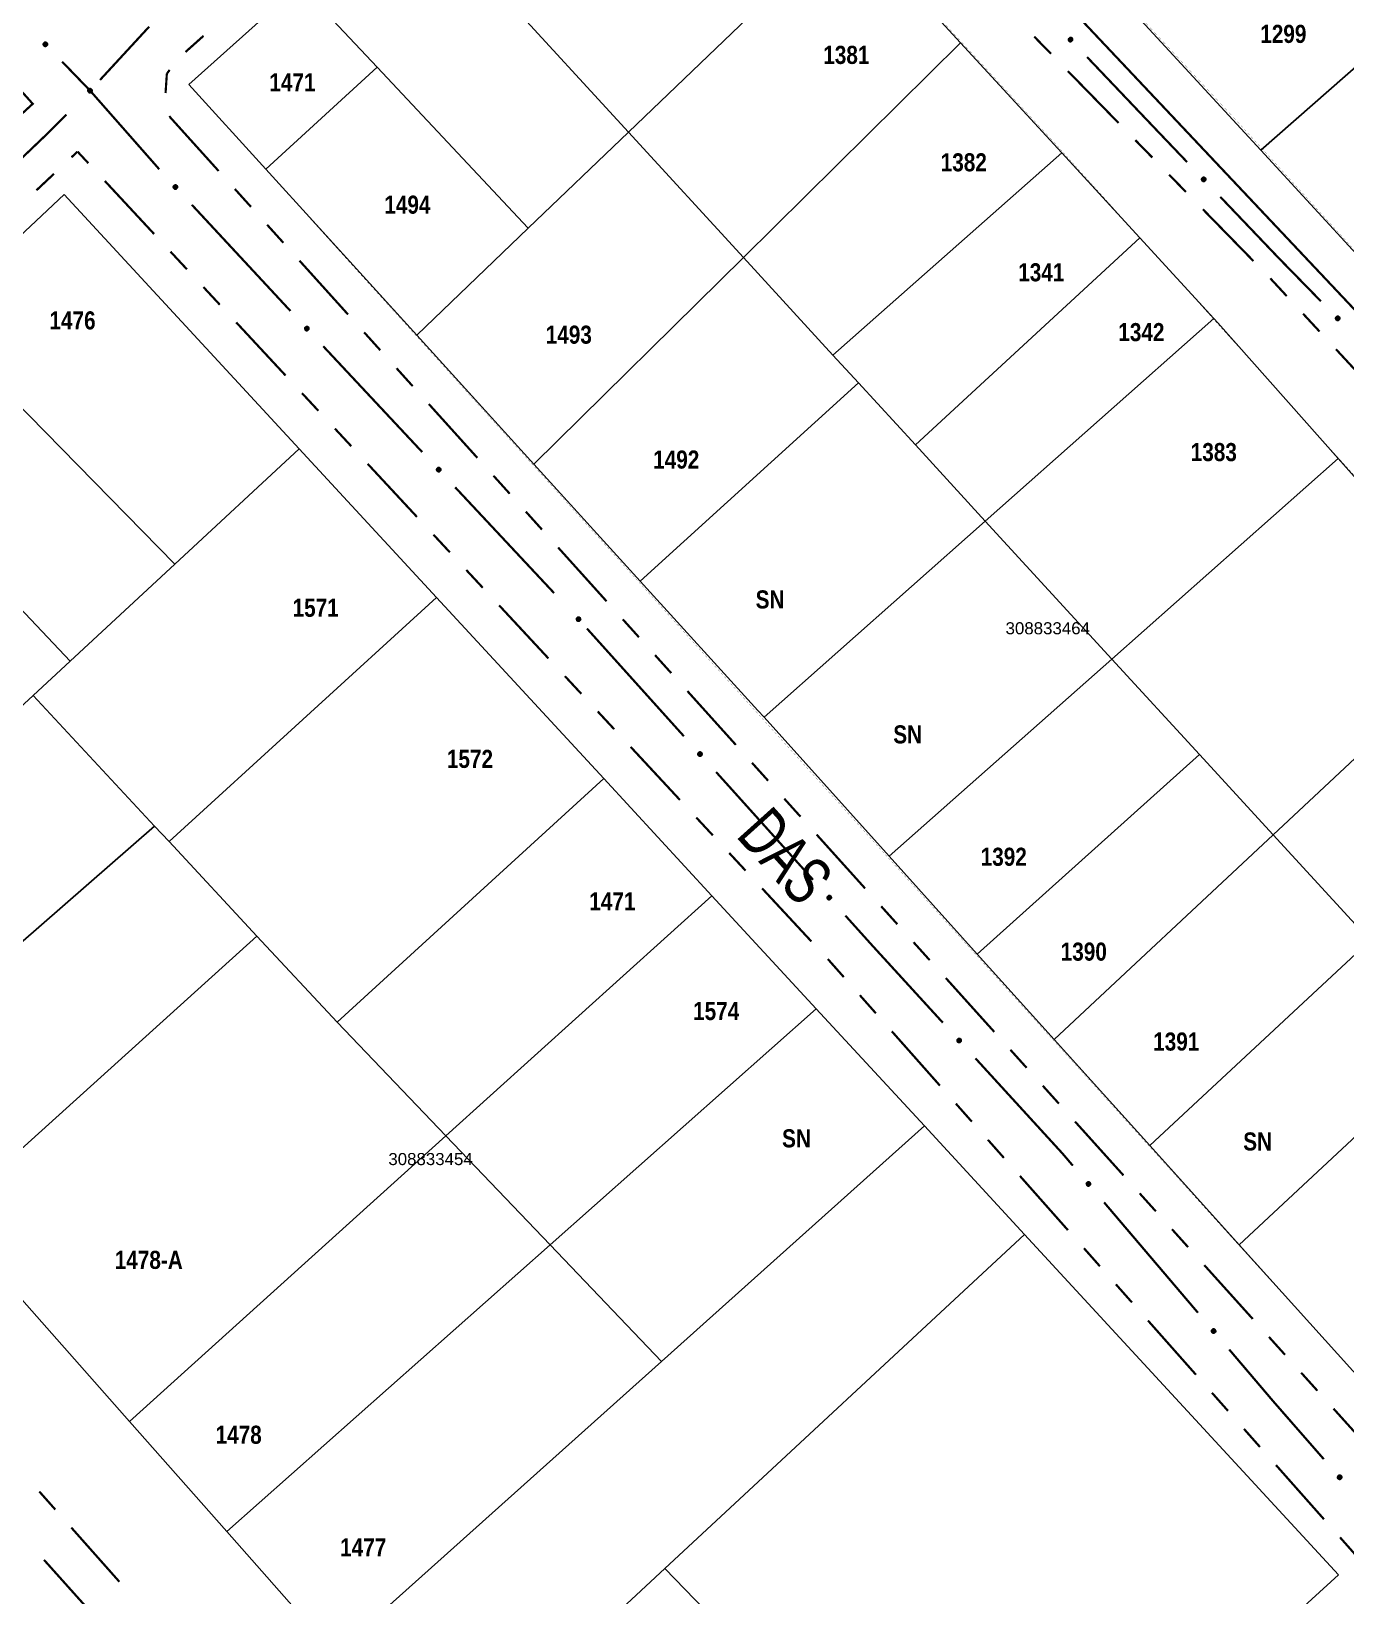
# Model space of a CAD drawing. Extents: x 201549 to 203722, y 4857623 to 4859778.
# Drawn here: x 203247.3 to 203356.2, y 4858584.8 to 4858714.4 of the extents above; entities that cross this region are included whole.
import ezdxf
from ezdxf.enums import TextEntityAlignment as Align

# ---------------------------------------------------------------- set-up
doc = ezdxf.new("R2010")
doc.units = 0
doc.header["$LTSCALE"] = 1.5
doc.header["$MEASUREMENT"] = 0
for name, color, linetype in [('CD-MALHA-LOTES', 40, 'CONTINUOUS'), ('CD_TXT_QUADRA', 1, 'CONTINUOUS'), ('RU-QUADRAS', 6, 'CONTINUOUS'), ('SV-EIXO-RUA-N-PAV', 6, 'CONTINUOUS'), ('SV-RUA-NAO-PAV-S-GUIA-C-GUIA', 7, 'CONTINUOUS'), ('SV-TXT-RUA-N-PAV-S-GUIA-C-GUIA', 7, 'CONTINUOUS'), ('Th_NmrPort', 1, 'CONTINUOUS')]:
    doc.layers.add(name, color=color, linetype=linetype)
doc.styles.add('ARIAL', font='ARIAL.TTF')
doc.styles.add('MONOTXT', font='ARIAL.TTF', dxfattribs={"height": 0.2})
doc.styles.get("Standard").update_dxf_attribs({"font": 'swisscbo.ttf'})

msp = doc.modelspace()

# ---------------------------------------------------------------- linework, layer by layer
at = {"layer": 'CD-MALHA-LOTES', "linetype": 'Continuous'}
for p, q in [((203349.19, 4858704.58), (203380.58, 4858732.21)), ((203296.81, 4858706.08), (203278.39, 4858726.17)), ((203324.32, 4858713.49), (203315.06, 4858723.57)), ((203269.58, 4858718.27), (203260.38, 4858710.03)), ((203275.98, 4858711.46), (203269.58, 4858718.27)), ((203296.81, 4858706.08), (203306.7, 4858715.55)), ((203339.27, 4858715.34), (203349.19, 4858704.58)), ((203306.32, 4858695.71), (203324.32, 4858713.49)), ((203332.71, 4858704.36), (203324.32, 4858713.49)), ((203266.75, 4858703.02), (203275.98, 4858711.46)), ((203288.5, 4858698.12), (203275.98, 4858711.46)), ((203260.38, 4858710.03), (203266.75, 4858703.02)), ((203288.5, 4858698.12), (203296.81, 4858706.08)), ((203296.81, 4858706.08), (203306.32, 4858695.71)), ((203313.73, 4858687.62), (203332.71, 4858704.36)), ((203339.17, 4858697.32), (203332.71, 4858704.36)), ((203349.19, 4858704.58), (203357.42, 4858695.65)), ((203266.75, 4858703.02), (203279.26, 4858689.26)), ((203250.07, 4858700.93), (203239.19, 4858690.72)), ((203269.53, 4858679.84), (203250.07, 4858700.93)), ((203279.26, 4858689.26), (203288.5, 4858698.12)), ((203339.17, 4858697.32), (203320.57, 4858680.17)), ((203345.3, 4858690.65), (203339.17, 4858697.32)), ((203288.97, 4858678.58), (203306.32, 4858695.71)), ((203306.32, 4858695.71), (203313.73, 4858687.62)), ((203259.23, 4858670.29), (203239.19, 4858690.72)), ((203345.3, 4858690.65), (203326.36, 4858673.85)), ((203345.63, 4858690.29), (203345.3, 4858690.65)), ((203355.59, 4858679.05), (203345.63, 4858690.29)), ((203279.26, 4858689.26), (203288.97, 4858678.58)), ((203315.86, 4858685.31), (203313.73, 4858687.62)), ((203297.78, 4858668.89), (203315.86, 4858685.31)), ((203315.86, 4858685.31), (203320.57, 4858680.17)), ((203250.56, 4858662.26), (203230.91, 4858682.94)), ((203269.53, 4858679.84), (203259.23, 4858670.29)), ((203280.89, 4858667.54), (203269.53, 4858679.84)), ((203320.57, 4858680.17), (203326.36, 4858673.85)), ((203288.97, 4858678.58), (203297.78, 4858668.89)), ((203355.59, 4858679.05), (203336.83, 4858662.43)), ((203368.26, 4858664.75), (203355.59, 4858679.05)), ((203326.36, 4858673.85), (203308.03, 4858657.6)), ((203336.83, 4858662.43), (203326.36, 4858673.85)), ((203259.23, 4858670.29), (203250.56, 4858662.26)), ((203307.52, 4858658.17), (203297.78, 4858668.89)), ((203258.75, 4858647.3), (203280.89, 4858667.54)), ((203294.75, 4858652.52), (203280.89, 4858667.54)), ((203350.2, 4858647.86), (203368.26, 4858664.75)), ((203250.56, 4858662.26), (203247.48, 4858659.4)), ((203336.83, 4858662.43), (203318.39, 4858646.09)), ((203336.83, 4858662.43), (203344.1, 4858654.51)), ((203247.48, 4858659.4), (203240.06, 4858652.53)), ((203257.55, 4858648.58), (203247.48, 4858659.4)), ((203308.03, 4858657.6), (203307.52, 4858658.17)), ((203308.03, 4858657.6), (203318.39, 4858646.09)), ((203325.69, 4858637.98), (203344.1, 4858654.51)), ((203344.1, 4858654.51), (203350.2, 4858647.86)), ((203272.67, 4858632.34), (203294.75, 4858652.52)), ((203303.72, 4858642.8), (203294.75, 4858652.52)), ((203257.55, 4858648.58), (203231.74, 4858626.09)), ((203258.75, 4858647.3), (203257.55, 4858648.58)), ((203266.03, 4858639.47), (203258.75, 4858647.3)), ((203332.06, 4858630.9), (203350.2, 4858647.86)), ((203358.24, 4858639.11), (203350.2, 4858647.86)), ((203318.39, 4858646.09), (203325.69, 4858637.98)), ((203281.68, 4858622.91), (203303.72, 4858642.8)), ((203312.36, 4858633.44), (203303.72, 4858642.8)), ((203240.39, 4858616.31), (203266.03, 4858639.47)), ((203266.03, 4858639.47), (203272.67, 4858632.34)), ((203325.69, 4858637.98), (203332.06, 4858630.9)), ((203339.99, 4858622.11), (203358.24, 4858639.11)), ((203290.31, 4858613.88), (203312.36, 4858633.44)), ((203321.32, 4858623.74), (203312.36, 4858633.44)), ((203272.67, 4858632.34), (203281.68, 4858622.91)), ((203332.06, 4858630.9), (203339.99, 4858622.11)), ((203299.53, 4858604.23), (203321.32, 4858623.74)), ((203329.61, 4858614.75), (203321.32, 4858623.74)), ((203281.68, 4858622.91), (203255.47, 4858599.25)), ((203281.68, 4858622.91), (203290.31, 4858613.88)), ((203357.14, 4858622.99), (203347.4, 4858613.89)), ((203339.99, 4858622.11), (203347.4, 4858613.89)), ((203255.47, 4858599.25), (203240.39, 4858616.31)), ((203299.81, 4858587.08), (203329.61, 4858614.75)), ((203355.63, 4858586.56), (203329.61, 4858614.75)), ((203290.31, 4858613.88), (203263.53, 4858590.13)), ((203290.31, 4858613.88), (203299.53, 4858604.23)), ((203347.4, 4858613.89), (203364.68, 4858594.7)), ((203299.53, 4858604.23), (203272.48, 4858580.01)), ((203255.47, 4858599.25), (203263.53, 4858590.13)), ((203263.53, 4858590.13), (203272.35, 4858580.15)), ((203281.6, 4858570.16), (203299.81, 4858587.08)), ((203299.81, 4858587.08), (203326.25, 4858559.84)), ((203326.25, 4858559.84), (203355.63, 4858586.56))]:
    msp.add_line(p, q, dxfattribs=at)
at = {"layer": 'RU-QUADRAS', "linetype": 'Continuous'}
for points in [[(203305.67, 4858751.26, 0.01, 0.01, 0), (203337.74, 4858779.49, 0.01, 0.01, 0), (203441.21, 4858665.98, 0.01, 0.01, 0), (203410.8, 4858637.11, 0.01, 0.01, 0), (203380.39, 4858671.63, 0.01, 0.01, 0), (203367.61, 4858684.6, 0.01, 0.01, 0.0074146363)], [(203260.38, 4858710.03, 0.01, 0.01, 0), (203297.19, 4858743.02, 0.01, 0.01, -0.0089973256), (203400.81, 4858628.01, 0.01, 0.01, 0), (203364.68, 4858594.7, 0.01, 0.01, 0)], [(203203.89, 4858657.59, 0.01, 0.01, 0), (203250.07, 4858700.93, 0.01, 0.01, 0), (203355.63, 4858586.56, 0.01, 0.01, 0), (203307.19, 4858542.51, 0.01, 0.01, 0), (203272.43, 4858580.06, 0.01, 0.01, 0)], [(203150.34, 4858610.52, 0.01, 0.01, 0), (203187.25, 4858643.73, 0.01, 0.01, 0.007748046), (203292.74, 4858529.02, 0.01, 0.01, 0), (203256.21, 4858494.08, 0.01, 0.01, 0)]]:
    msp.add_lwpolyline(points, format="xyseb", close=True, dxfattribs=at)
at = {"layer": 'SV-EIXO-RUA-N-PAV', "const_width": 0.18}
for points in [[(203253.026136, 4858710.408063), (203257.093019, 4858714.819464)], [(203249.892332, 4858711.920233), (203251.975209, 4858709.761154)], [(203334.798207, 4858712.301682), (203340.311917, 4858706.505217)], [(203251.975209, 4858709.761154), (203252.207635, 4858709.520224)], [(203252.207635, 4858709.520224), (203257.931234, 4858703.014329)], [(203248.582233, 4858705.880494), (203250.236979, 4858707.54178)], [(203241.602748, 4858699.208928), (203248.108602, 4858705.427759)], [(203248.108602, 4858705.427759), (203248.582233, 4858705.880494)], [(203340.311917, 4858706.505217), (203340.539177, 4858706.266303)], [(203340.539177, 4858706.266303), (203343.072825, 4858703.610845)], [(203345.834096, 4858700.71682), (203350.666321, 4858695.652277)], [(203260.633523, 4858700.065515), (203268.798936, 4858691.271993)], [(203350.666321, 4858695.652277), (203350.66642, 4858695.652173)], [(203350.66642, 4858695.652173), (203354.160985, 4858692.07634)], [(203271.521285, 4858688.341326), (203279.71754, 4858679.576544)], [(203282.449625, 4858676.654951), (203290.64588, 4858667.890169)], [(203293.363326, 4858664.955144), (203301.390903, 4858656.035615)], [(203304.066762, 4858653.062438), (203312.094338, 4858644.142908)], [(203314.770197, 4858641.169732), (203316.777091, 4858638.939849)], [(203316.777091, 4858638.939849), (203317.0331, 4858638.655395)], [(203317.0331, 4858638.655395), (203322.847793, 4858632.295575)], [(203325.54687, 4858629.34346), (203332.294562, 4858621.963172)], [(203332.294562, 4858621.963172), (203332.785171, 4858621.426568)], [(203332.785171, 4858621.426568), (203333.609746, 4858620.456821)], [(203336.200869, 4858617.409514), (203343.974239, 4858608.267593)], [(203346.565363, 4858605.220286), (203349.804267, 4858601.411152)], [(203349.804267, 4858601.411152), (203350.260124, 4858600.875039)], [(203350.260124, 4858600.875039), (203354.402686, 4858596.133487)], [(203248.38415, 4858587.791689), (203256.392823, 4858578.855182)]]:
    msp.add_lwpolyline(points, dxfattribs=at)
at = {"layer": 'SV-EIXO-RUA-N-PAV'}
for points in [[(203248.483216, 4858713.539454), (203248.532124, 4858713.539268), (203248.57412, 4858713.529108), (203248.606708, 4858713.510552), (203248.631229, 4858713.486646), (203248.653561, 4858713.459363), (203248.670007, 4858713.426889), (203248.680278, 4858713.386803), (203248.680436, 4858713.33774), (203248.6672, 4858713.295403), (203248.650717, 4858713.262481), (203248.627262, 4858713.235477), (203248.600394, 4858713.214226), (203248.566097, 4858713.198258), (203248.525372, 4858713.188247), (203248.476034, 4858713.189282), (203248.434931, 4858713.199525), (203248.403881, 4858713.218301), (203248.376882, 4858713.242054), (203248.354417, 4858713.27018), (203248.338456, 4858713.302151), (203248.328451, 4858713.343172), (203248.330117, 4858713.391856), (203248.339866, 4858713.432968), (203248.358201, 4858713.464273), (203248.382184, 4858713.490327), (203248.409275, 4858713.513059), (203248.441231, 4858713.53095), (203248.483216, 4858713.539454)], [(203333.400513, 4858713.930772), (203333.449418, 4858713.930242), (203333.491342, 4858713.919787), (203333.523799, 4858713.901002), (203333.548151, 4858713.876924), (203333.570291, 4858713.849485), (203333.586508, 4858713.816896), (203333.596496, 4858713.776739), (203333.59631, 4858713.727676), (203333.582776, 4858713.685434), (203333.566062, 4858713.652628), (203333.542417, 4858713.625789), (203333.515401, 4858713.604728), (203333.480993, 4858713.589002), (203333.440199, 4858713.579277), (203333.390869, 4858713.580659), (203333.349838, 4858713.591191), (203333.318922, 4858713.610185), (203333.29209, 4858713.634127), (203333.269823, 4858713.662411), (203333.254088, 4858713.694493), (203333.244371, 4858713.735584), (203333.24638, 4858713.784254), (203333.256418, 4858713.825297), (203333.274972, 4858713.856472), (203333.299138, 4858713.882357), (203333.326389, 4858713.904897), (203333.358469, 4858713.922564), (203333.400513, 4858713.930772)], [(203252.029312, 4858709.4892), (203252.026634, 4858709.538035), (203252.034318, 4858709.580554), (203252.050934, 4858709.614172), (203252.073364, 4858709.640051), (203252.099292, 4858709.663941), (203252.130748, 4858709.682261), (203252.170164, 4858709.69486), (203252.219133, 4858709.69789), (203252.262172, 4858709.687155), (203252.296003, 4858709.672628), (203252.324334, 4858709.650794), (203252.347121, 4858709.625217), (203252.36507, 4858709.591913), (203252.377448, 4858709.551844), (203252.379303, 4858709.50253), (203252.371483, 4858709.460897), (203252.354558, 4858709.428802), (203252.332426, 4858709.400459), (203252.305663, 4858709.376385), (203252.274682, 4858709.358581), (203252.234316, 4858709.346191), (203252.185619, 4858709.345004), (203252.144006, 4858709.352329), (203252.111682, 4858709.3688), (203252.084268, 4858709.391217), (203252.05999, 4858709.416932), (203252.040258, 4858709.447785), (203252.029312, 4858709.4892)], [(203259.255519, 4858701.711295), (203259.304415, 4858701.710177), (203259.34621, 4858701.699218), (203259.378438, 4858701.680045), (203259.402499, 4858701.655676), (203259.424307, 4858701.627972), (203259.440132, 4858701.595191), (203259.449636, 4858701.554917), (203259.44886, 4858701.50586), (203259.434819, 4858701.463783), (203259.417712, 4858701.431181), (203259.393746, 4858701.404628), (203259.366479, 4858701.383894), (203259.331884, 4858701.368582), (203259.290976, 4858701.359349), (203259.241666, 4858701.361323), (203259.200765, 4858701.372348), (203259.170079, 4858701.391712), (203259.143538, 4858701.415975), (203259.121612, 4858701.444525), (203259.106264, 4858701.476793), (203259.097042, 4858701.517998), (203259.099636, 4858701.566641), (203259.110166, 4858701.60756), (203259.129094, 4858701.63851), (203259.15357, 4858701.664103), (203259.18109, 4858701.686314), (203259.21338, 4858701.703593), (203259.255519, 4858701.711295)], [(203344.433919, 4858702.343777), (203344.482826, 4858702.343322), (203344.524765, 4858702.332931), (203344.55725, 4858702.314196), (203344.581639, 4858702.290155), (203344.603821, 4858702.26275), (203344.620088, 4858702.230186), (203344.630137, 4858702.190044), (203344.630025, 4858702.140981), (203344.616556, 4858702.098717), (203344.599893, 4858702.065887), (203344.576289, 4858702.039012), (203344.549305, 4858702.01791), (203344.51492, 4858702.002131), (203344.474141, 4858701.992344), (203344.424809, 4858701.99365), (203344.383763, 4858702.00412), (203344.352817, 4858702.023067), (203344.325949, 4858702.046968), (203344.303639, 4858702.075217), (203344.287855, 4858702.107275), (203344.278075, 4858702.148351), (203344.28001, 4858702.197025), (203344.289985, 4858702.238083), (203344.308492, 4858702.269286), (203344.332618, 4858702.295208), (203344.359835, 4858702.31779), (203344.391888, 4858702.335505), (203344.433919, 4858702.343777)], [(203270.142737, 4858689.986599), (203270.191633, 4858689.985481), (203270.233427, 4858689.974522), (203270.265656, 4858689.955349), (203270.289717, 4858689.93098), (203270.311525, 4858689.903276), (203270.32735, 4858689.870495), (203270.336854, 4858689.830221), (203270.336077, 4858689.781164), (203270.322037, 4858689.739087), (203270.30493, 4858689.706485), (203270.280964, 4858689.679932), (203270.253697, 4858689.659198), (203270.219101, 4858689.643886), (203270.178193, 4858689.634653), (203270.128884, 4858689.636628), (203270.087983, 4858689.647652), (203270.057297, 4858689.667017), (203270.030755, 4858689.691279), (203270.00883, 4858689.719829), (203269.993482, 4858689.752098), (203269.984259, 4858689.793302), (203269.986853, 4858689.841945), (203269.997384, 4858689.882864), (203270.016312, 4858689.913814), (203270.040787, 4858689.939407), (203270.068307, 4858689.961618), (203270.100598, 4858689.978897), (203270.142737, 4858689.986599)], [(203355.537156, 4858690.825663), (203355.586064, 4858690.825794), (203355.628125, 4858690.815905), (203355.660832, 4858690.79756), (203355.685508, 4858690.773813), (203355.708015, 4858690.746676), (203355.724672, 4858690.714309), (203355.735201, 4858690.67429), (203355.735676, 4858690.625229), (203355.722715, 4858690.582808), (203355.706445, 4858690.54978), (203355.683165, 4858690.522624), (203355.656436, 4858690.5012), (203355.622243, 4858690.485011), (203355.581583, 4858690.474736), (203355.532239, 4858690.475452), (203355.49107, 4858690.485429), (203355.4599, 4858690.504004), (203355.432748, 4858690.527581), (203355.410101, 4858690.555562), (203355.393934, 4858690.587428), (203355.383663, 4858690.628384), (203355.385015, 4858690.677078), (203355.394498, 4858690.718252), (203355.41263, 4858690.749675), (203355.436444, 4858690.775884), (203355.463388, 4858690.79879), (203355.495227, 4858690.816888), (203355.537156, 4858690.825663)], [(203281.065848, 4858678.295879), (203281.114747, 4858678.294933), (203281.156581, 4858678.284121), (203281.188876, 4858678.265061), (203281.213023, 4858678.240777), (203281.234928, 4858678.21315), (203281.250868, 4858678.180424), (203281.260513, 4858678.140184), (203281.259909, 4858678.091124), (203281.246017, 4858678.048998), (203281.229024, 4858678.016336), (203281.205152, 4858677.9897), (203281.177957, 4858677.96887), (203281.143416, 4858677.953436), (203281.102541, 4858677.94406), (203281.053224, 4858677.945861), (203281.012285, 4858677.956742), (203280.981531, 4858677.975998), (203280.954905, 4858678.000168), (203280.932879, 4858678.02864), (203280.917418, 4858678.060855), (203280.908051, 4858678.102027), (203280.910474, 4858678.150679), (203280.92086, 4858678.191635), (203280.939679, 4858678.22265), (203280.964065, 4858678.248329), (203280.991507, 4858678.270637), (203281.023736, 4858678.288029), (203281.065848, 4858678.295879)], [(203292.652321, 4858665.909704), (203292.701193, 4858665.907825), (203292.742813, 4858665.896217), (203292.774738, 4858665.876544), (203292.798418, 4858665.851804), (203292.819792, 4858665.823765), (203292.835104, 4858665.790741), (203292.843981, 4858665.750323), (203292.842441, 4858665.701285), (203292.827747, 4858665.659431), (203292.810135, 4858665.627099), (203292.785759, 4858665.600923), (203292.758172, 4858665.580615), (203292.723343, 4858665.565844), (203292.682296, 4858665.557248), (203292.633023, 4858665.55999), (203292.592298, 4858665.57165), (203292.561918, 4858665.59149), (203292.535757, 4858665.616163), (203292.514279, 4858665.64505), (203292.499434, 4858665.677553), (203292.490854, 4858665.718897), (203292.494205, 4858665.767494), (203292.505371, 4858665.808244), (203292.524778, 4858665.838895), (203292.549649, 4858665.864104), (203292.577511, 4858665.885884), (203292.610067, 4858665.902659), (203292.652321, 4858665.909704)], [(203302.714537, 4858654.729463), (203302.763409, 4858654.727585), (203302.805029, 4858654.715977), (203302.836955, 4858654.696304), (203302.860634, 4858654.671564), (203302.882008, 4858654.643524), (203302.897321, 4858654.610501), (203302.906197, 4858654.570083), (203302.904657, 4858654.521044), (203302.889963, 4858654.479191), (203302.872351, 4858654.446859), (203302.847975, 4858654.420683), (203302.820388, 4858654.400375), (203302.785559, 4858654.385604), (203302.744512, 4858654.377008), (203302.695239, 4858654.37975), (203302.654515, 4858654.39141), (203302.624134, 4858654.411249), (203302.597973, 4858654.435922), (203302.576495, 4858654.46481), (203302.56165, 4858654.497313), (203302.553071, 4858654.538657), (203302.556421, 4858654.587253), (203302.567587, 4858654.628004), (203302.586995, 4858654.658655), (203302.611865, 4858654.683864), (203302.639728, 4858654.705644), (203302.672283, 4858654.722418), (203302.714537, 4858654.729463)], [(203313.417973, 4858642.836757), (203313.466845, 4858642.834879), (203313.508464, 4858642.823271), (203313.54039, 4858642.803598), (203313.564069, 4858642.778857), (203313.585444, 4858642.750818), (203313.600756, 4858642.717794), (203313.609633, 4858642.677377), (203313.608093, 4858642.628338), (203313.593399, 4858642.586485), (203313.575787, 4858642.554153), (203313.55141, 4858642.527976), (203313.523824, 4858642.507669), (203313.488995, 4858642.492897), (203313.447948, 4858642.484302), (203313.398675, 4858642.487044), (203313.35795, 4858642.498704), (203313.32757, 4858642.518543), (203313.301409, 4858642.543216), (203313.27993, 4858642.572103), (203313.265086, 4858642.604607), (203313.256506, 4858642.64595), (203313.259857, 4858642.694547), (203313.271023, 4858642.735297), (203313.29043, 4858642.765948), (203313.315301, 4858642.791157), (203313.343163, 4858642.812937), (203313.375719, 4858642.829712), (203313.417973, 4858642.836757)], [(203324.181623, 4858630.999837), (203324.230508, 4858630.998341), (203324.272217, 4858630.98706), (203324.304296, 4858630.967638), (203324.328169, 4858630.943084), (203324.349762, 4858630.915213), (203324.365333, 4858630.88231), (203324.374526, 4858630.841963), (203324.37337, 4858630.792914), (203324.359005, 4858630.750947), (203324.341647, 4858630.718478), (203324.317476, 4858630.692111), (203324.290049, 4858630.671588), (203324.255337, 4858630.656544), (203324.214359, 4858630.647627), (203324.165066, 4858630.649983), (203324.124251, 4858630.661324), (203324.093716, 4858630.680924), (203324.067363, 4858630.705391), (203324.045659, 4858630.734109), (203324.03056, 4858630.766496), (203324.021656, 4858630.807771), (203324.024626, 4858630.856392), (203324.035472, 4858630.897229), (203324.054639, 4858630.928031), (203324.079311, 4858630.953434), (203324.107002, 4858630.975432), (203324.139425, 4858630.992461), (203324.181623, 4858630.999837)], [(203334.896096, 4858619.113935), (203334.944897, 4858619.110682), (203334.986173, 4858619.097908), (203335.017532, 4858619.077344), (203335.040506, 4858619.051947), (203335.061082, 4858619.023317), (203335.07546, 4858618.989875), (203335.083195, 4858618.949224), (203335.080275, 4858618.900248), (203335.06441, 4858618.858825), (203335.045894, 4858618.827002), (203335.020791, 4858618.801521), (203334.992644, 4858618.781998), (203334.957413, 4858618.768213), (203334.91614, 4858618.760776), (203334.866964, 4858618.764904), (203334.826584, 4858618.777705), (203334.796773, 4858618.798392), (203334.771317, 4858618.823791), (203334.750661, 4858618.853272), (203334.736737, 4858618.88618), (203334.729324, 4858618.927749), (203334.734041, 4858618.976232), (203334.746349, 4858619.016652), (203334.766612, 4858619.046744), (203334.792182, 4858619.071243), (203334.820646, 4858619.092231), (203334.853661, 4858619.108082), (203334.896096, 4858619.113935)], [(203345.26059, 4858606.924707), (203345.30939, 4858606.921454), (203345.350666, 4858606.90868), (203345.382026, 4858606.888116), (203345.404999, 4858606.862719), (203345.425576, 4858606.834089), (203345.439953, 4858606.800647), (203345.447688, 4858606.759996), (203345.444769, 4858606.71102), (203345.428903, 4858606.669597), (203345.410388, 4858606.637774), (203345.385284, 4858606.612293), (203345.357137, 4858606.59277), (203345.321906, 4858606.578985), (203345.280633, 4858606.571548), (203345.231457, 4858606.575676), (203345.191077, 4858606.588477), (203345.161267, 4858606.609164), (203345.13581, 4858606.634563), (203345.115154, 4858606.664043), (203345.10123, 4858606.696952), (203345.093817, 4858606.73852), (203345.098534, 4858606.787004), (203345.110842, 4858606.827423), (203345.131105, 4858606.857516), (203345.156675, 4858606.882015), (203345.185139, 4858606.903002), (203345.218154, 4858606.918854), (203345.26059, 4858606.924707)], [(203355.706928, 4858594.807971), (203355.755767, 4858594.805373), (203355.797211, 4858594.793153), (203355.828843, 4858594.773012), (203355.852155, 4858594.747925), (203355.873114, 4858594.719574), (203355.887938, 4858594.686328), (203355.896218, 4858594.645784), (203355.893955, 4858594.596773), (203355.878647, 4858594.555141), (203355.86056, 4858594.523072), (203355.8358, 4858594.497258), (203355.807917, 4858594.477359), (203355.772874, 4858594.463102), (203355.731705, 4858594.455113), (203355.682478, 4858594.458581), (203355.64193, 4858594.47084), (203355.611845, 4858594.491124), (203355.58605, 4858594.51618), (203355.565, 4858594.545381), (203355.550636, 4858594.5781), (203355.542667, 4858594.619565), (203355.546733, 4858594.668107), (203355.558498, 4858594.708688), (203355.578355, 4858594.73905), (203355.603595, 4858594.76389), (203355.631775, 4858594.785257), (203355.664574, 4858594.80155), (203355.706928, 4858594.807971)]]:
    msp.add_lwpolyline(points, close=True, dxfattribs=at)
for points in [[(203248.328451, 4858713.343172), (203248.525372, 4858713.188247)], [(203248.330117, 4858713.391856), (203248.566097, 4858713.198258)], [(203248.333051, 4858713.365813), (203248.543253, 4858713.195088)], [(203248.335777, 4858713.410155), (203248.579207, 4858713.208918)], [(203248.338456, 4858713.302151), (203248.476034, 4858713.189282)], [(203248.338989, 4858713.32035), (203248.494983, 4858713.194026)], [(203248.339866, 4858713.432968), (203248.600394, 4858713.214226)], [(203248.349907, 4858713.283483), (203248.450676, 4858713.198682)], [(203248.350889, 4858713.445589), (203248.611372, 4858713.226675)], [(203248.354417, 4858713.27018), (203248.434931, 4858713.199525)], [(203248.358201, 4858713.464273), (203248.627262, 4858713.235477)], [(203248.371685, 4858713.475131), (203248.635888, 4858713.24843)], [(203248.382184, 4858713.490327), (203248.650717, 4858713.262481)], [(203248.399148, 4858713.499728), (203248.656788, 4858713.283761)], [(203248.409275, 4858713.513059), (203248.6672, 4858713.295403)], [(203248.428435, 4858713.518502), (203248.670953, 4858713.320177)], [(203248.441231, 4858713.53095), (203248.680436, 4858713.33774)], [(203248.461513, 4858713.533348), (203248.676556, 4858713.363502)], [(203248.483216, 4858713.539454), (203248.680278, 4858713.386803)], [(203248.509852, 4858713.53827), (203248.669705, 4858713.411876)], [(203248.532124, 4858713.539268), (203248.670007, 4858713.426889)], [(203248.556089, 4858713.533579), (203248.654928, 4858713.448812)], [(203248.57412, 4858713.529108), (203248.653561, 4858713.459363)], [(203333.244371, 4858713.735584), (203333.440199, 4858713.579277)], [(203333.24638, 4858713.784254), (203333.480993, 4858713.589002)], [(203333.24913, 4858713.758191), (203333.458127, 4858713.585993)], [(203333.252169, 4858713.802513), (203333.494177, 4858713.599569)], [(203333.254088, 4858713.694493), (203333.390869, 4858713.580659)], [(203333.254749, 4858713.712688), (203333.409851, 4858713.585269)], [(203333.256418, 4858713.825297), (203333.515401, 4858713.604728)], [(203333.265407, 4858713.675745), (203333.365577, 4858713.590237)], [(203333.26753, 4858713.83784), (203333.526466, 4858713.6171)], [(203333.269823, 4858713.662411), (203333.349838, 4858713.591191)], [(203333.274972, 4858713.856472), (203333.542417, 4858713.625789)], [(203333.288533, 4858713.867235), (203333.551135, 4858713.638682)], [(203333.299138, 4858713.882357), (203333.566062, 4858713.652628)], [(203333.316168, 4858713.891638), (203333.572283, 4858713.673864)], [(203333.326389, 4858713.904897), (203333.582776, 4858713.685434)], [(203333.345587, 4858713.910206), (203333.586703, 4858713.71018)], [(203333.358469, 4858713.922564), (203333.59631, 4858713.727676)], [(203333.378768, 4858713.924819), (203333.592611, 4858713.753465)], [(203333.400513, 4858713.930772), (203333.596496, 4858713.776739)], [(203333.42714, 4858713.929401), (203333.5861, 4858713.801886)], [(203333.449418, 4858713.930242), (203333.586508, 4858713.816896)], [(203333.473343, 4858713.924385), (203333.571583, 4858713.838925)], [(203333.491342, 4858713.919787), (203333.570291, 4858713.849485)], [(203252.026634, 4858709.538035), (203252.130748, 4858709.682261)], [(203252.028934, 4858709.51586), (203252.145753, 4858709.682838)], [(203252.029312, 4858709.4892), (203252.170164, 4858709.69486)], [(203252.03091, 4858709.562292), (203252.109745, 4858709.665924)], [(203252.034318, 4858709.580554), (203252.099292, 4858709.663941)], [(203252.036677, 4858709.467892), (203252.193643, 4858709.692509)], [(203252.040258, 4858709.447785), (203252.219133, 4858709.69789)], [(203252.053434, 4858709.43574), (203252.237222, 4858709.689451)], [(203252.05999, 4858709.416932), (203252.262172, 4858709.687155)], [(203252.07389, 4858709.407601), (203252.274405, 4858709.677443)], [(203252.084268, 4858709.391217), (203252.296003, 4858709.672628)], [(203252.100053, 4858709.381626), (203252.310898, 4858709.658647)], [(203252.111682, 4858709.3688), (203252.324334, 4858709.650794)], [(203252.130762, 4858709.362595), (203252.334051, 4858709.635447)], [(203252.144006, 4858709.352329), (203252.347121, 4858709.625217)], [(203252.16702, 4858709.349584), (203252.353661, 4858709.604377)], [(203252.185619, 4858709.345004), (203252.36507, 4858709.591913)], [(203252.211445, 4858709.349458), (203252.369571, 4858709.569294)], [(203252.234316, 4858709.346191), (203252.377448, 4858709.551844)], [(203252.256482, 4858709.358047), (203252.373458, 4858709.521169)], [(203252.274682, 4858709.358581), (203252.379303, 4858709.50253)], [(203252.292647, 4858709.371105), (203252.371404, 4858709.476665)], [(203252.305663, 4858709.376385), (203252.371483, 4858709.460897)], [(203259.097042, 4858701.517998), (203259.290976, 4858701.359349)], [(203259.099636, 4858701.566641), (203259.331884, 4858701.368582)], [(203259.102073, 4858701.540547), (203259.308983, 4858701.365848)], [(203259.105644, 4858701.584829), (203259.345194, 4858701.37899)], [(203259.107144, 4858701.49498), (203259.260702, 4858701.365705)], [(203259.110166, 4858701.60756), (203259.366479, 4858701.383894)], [(203259.121428, 4858701.619969), (203259.377692, 4858701.396131)], [(203259.129094, 4858701.63851), (203259.393746, 4858701.404628)], [(203259.142783, 4858701.649109), (203259.402618, 4858701.417415)], [(203259.15357, 4858701.664103), (203259.417712, 4858701.431181)], [(203259.17071, 4858701.673178), (203259.424188, 4858701.45234)], [(203259.18109, 4858701.686314), (203259.434819, 4858701.463783)], [(203259.20035, 4858701.691391), (203259.439043, 4858701.48848)], [(203259.21338, 4858701.703593), (203259.44886, 4858701.50586)], [(203259.233704, 4858701.705604), (203259.445471, 4858701.531691)], [(203259.255519, 4858701.711295), (203259.449636, 4858701.554917)], [(203259.282128, 4858701.709604), (203259.439543, 4858701.580186)], [(203259.304415, 4858701.710177), (203259.440132, 4858701.595191)], [(203259.328267, 4858701.704033), (203259.425473, 4858701.617397)], [(203259.34621, 4858701.699218), (203259.424307, 4858701.627972)], [(203344.278075, 4858702.148351), (203344.474141, 4858701.992344)], [(203344.28001, 4858702.197025), (203344.51492, 4858702.002131)], [(203344.2828, 4858702.170966), (203344.492059, 4858701.999087)], [(203344.285771, 4858702.215292), (203344.528089, 4858702.012718)], [(203344.287855, 4858702.107275), (203344.424809, 4858701.99365)], [(203344.288488, 4858702.125471), (203344.443784, 4858701.99829)], [(203344.289985, 4858702.238083), (203344.549305, 4858702.01791)], [(203344.299203, 4858702.088545), (203344.399503, 4858702.00319)], [(203344.301078, 4858702.250643), (203344.560351, 4858702.030298)], [(203344.303639, 4858702.075217), (203344.383763, 4858702.00412)], [(203344.308492, 4858702.269286), (203344.576289, 4858702.039012)], [(203344.322036, 4858702.28007), (203344.584986, 4858702.051918)], [(203344.332618, 4858702.295208), (203344.599893, 4858702.065887)], [(203344.349634, 4858702.304515), (203344.606081, 4858702.087132)], [(203344.359835, 4858702.31779), (203344.616556, 4858702.098717)], [(203344.379024, 4858702.323128), (203344.620445, 4858702.12347)], [(203344.391888, 4858702.335505), (203344.630025, 4858702.140981)], [(203344.412183, 4858702.337792), (203344.626287, 4858702.166763)], [(203344.433919, 4858702.343777), (203344.630137, 4858702.190044)], [(203344.460549, 4858702.342447), (203344.619703, 4858702.215174)], [(203344.482826, 4858702.343322), (203344.620088, 4858702.230186)], [(203344.506759, 4858702.337502), (203344.60513, 4858702.252191)], [(203344.524765, 4858702.332931), (203344.603821, 4858702.26275)], [(203259.106264, 4858701.476793), (203259.241666, 4858701.361323)], [(203259.117357, 4858701.457911), (203259.216491, 4858701.371205)], [(203259.121612, 4858701.444525), (203259.200765, 4858701.372348)], [(203269.986853, 4858689.841945), (203270.219101, 4858689.643886)], [(203269.992861, 4858689.860133), (203270.232412, 4858689.654294)], [(203269.997384, 4858689.882864), (203270.253697, 4858689.659198)], [(203270.008646, 4858689.895273), (203270.264909, 4858689.671435)], [(203270.016312, 4858689.913814), (203270.280964, 4858689.679932)], [(203270.030001, 4858689.924413), (203270.289836, 4858689.692719)], [(203270.040787, 4858689.939407), (203270.30493, 4858689.706485)], [(203270.057927, 4858689.948482), (203270.311405, 4858689.727644)], [(203270.068307, 4858689.961618), (203270.322037, 4858689.739087)], [(203270.087567, 4858689.966695), (203270.326261, 4858689.763784)], [(203270.100598, 4858689.978897), (203270.336077, 4858689.781164)], [(203270.120922, 4858689.980908), (203270.332689, 4858689.806995)], [(203270.142737, 4858689.986599), (203270.336854, 4858689.830221)], [(203270.169346, 4858689.984908), (203270.326761, 4858689.85549)], [(203270.191633, 4858689.985481), (203270.32735, 4858689.870495)], [(203270.215485, 4858689.979337), (203270.312691, 4858689.892702)], [(203270.233427, 4858689.974522), (203270.311525, 4858689.903276)], [(203355.383663, 4858690.628384), (203355.581583, 4858690.474736)], [(203355.385015, 4858690.677078), (203355.622243, 4858690.485011)], [(203355.388117, 4858690.651054), (203355.599419, 4858690.481693)], [(203355.390557, 4858690.695413), (203355.635283, 4858690.495755)], [(203355.393934, 4858690.587428), (203355.532239, 4858690.475452)], [(203355.39435, 4858690.605631), (203355.551157, 4858690.480318)], [(203355.394498, 4858690.718252), (203355.656436, 4858690.5012)], [(203355.405439, 4858690.730944), (203355.667332, 4858690.51372)], [(203355.405506, 4858690.568835), (203355.506821, 4858690.484687)], [(203355.410101, 4858690.555562), (203355.49107, 4858690.485429)], [(203355.41263, 4858690.749675), (203355.683165, 4858690.522624)], [(203355.426044, 4858690.76062), (203355.691707, 4858690.535633)], [(203355.436444, 4858690.775884), (203355.706445, 4858690.54978)], [(203355.453346, 4858690.785394), (203355.712378, 4858690.571098)], [(203355.463388, 4858690.79879), (203355.722715, 4858690.582808)], [(203355.482512, 4858690.804357), (203355.726307, 4858690.607605)], [(203355.495227, 4858690.816888), (203355.735676, 4858690.625229)], [(203355.515493, 4858690.819417), (203355.73163, 4858690.650965)], [(203355.537156, 4858690.825663), (203355.735201, 4858690.67429)], [(203355.563799, 4858690.824651), (203355.724466, 4858690.699294)], [(203355.586064, 4858690.825794), (203355.724672, 4858690.714309)], [(203355.610065, 4858690.82026), (203355.709451, 4858690.736134)], [(203355.628125, 4858690.815905), (203355.708015, 4858690.746676)], [(203269.984259, 4858689.793302), (203270.178193, 4858689.634653)], [(203269.98929, 4858689.815851), (203270.196201, 4858689.641152)], [(203269.993482, 4858689.752098), (203270.128884, 4858689.636628)], [(203269.994361, 4858689.770284), (203270.147919, 4858689.641009)], [(203270.004575, 4858689.733215), (203270.103709, 4858689.646509)], [(203270.00883, 4858689.719829), (203270.087983, 4858689.647652)], [(203280.916418, 4858678.168887), (203281.15669, 4858677.963891)], [(203280.92086, 4858678.191635), (203281.177957, 4858677.96887)], [(203280.932079, 4858678.204082), (203281.189127, 4858677.981146)], [(203280.939679, 4858678.22265), (203281.205152, 4858677.9897)], [(203280.953331, 4858678.233298), (203281.213978, 4858678.002518)], [(203280.964065, 4858678.248329), (203281.229024, 4858678.016336)], [(203280.981173, 4858678.257465), (203281.235425, 4858678.037519)], [(203280.991507, 4858678.270637), (203281.246017, 4858678.048998)], [(203281.010749, 4858678.275782), (203281.250154, 4858678.07371)], [(203281.023736, 4858678.288029), (203281.259909, 4858678.091124)], [(203281.044053, 4858678.290112), (203281.25643, 4858678.116943)], [(203281.065848, 4858678.295879), (203281.260513, 4858678.140184)], [(203281.092463, 4858678.294281), (203281.250332, 4858678.165418)], [(203281.114747, 4858678.294933), (203281.250868, 4858678.180424)], [(203281.138621, 4858678.288873), (203281.236131, 4858678.202579)], [(203281.156581, 4858678.284121), (203281.234928, 4858678.21315)], [(203280.908051, 4858678.102027), (203281.102541, 4858677.94406)], [(203280.910474, 4858678.150679), (203281.143416, 4858677.953436)], [(203280.913002, 4858678.124593), (203281.120525, 4858677.950622)], [(203280.917418, 4858678.060855), (203281.053224, 4858677.945861)], [(203280.918233, 4858678.079044), (203281.072245, 4858677.95031)], [(203280.928577, 4858678.042012), (203281.028015, 4858677.955654)], [(203280.932879, 4858678.02864), (203281.012285, 4858677.956742)], [(203292.490854, 4858665.718897), (203292.682296, 4858665.557248)], [(203292.494205, 4858665.767494), (203292.723343, 4858665.565844)], [(203292.496236, 4858665.741365), (203292.700402, 4858665.563467)], [(203292.499434, 4858665.677553), (203292.633023, 4858665.55999)], [(203292.500495, 4858665.785585), (203292.736814, 4858665.576043)], [(203292.500597, 4858665.695724), (203292.652124, 4858665.564075)], [(203292.505371, 4858665.808244), (203292.758172, 4858665.580615)], [(203292.510232, 4858665.658501), (203292.608005, 4858665.570262)], [(203292.514279, 4858665.64505), (203292.592298, 4858665.57165)], [(203292.516825, 4858665.820475), (203292.769574, 4858665.592677)], [(203292.524778, 4858665.838895), (203292.785759, 4858665.600923)], [(203292.538631, 4858665.84928), (203292.794828, 4858665.61357)], [(203292.549649, 4858665.864104), (203292.810135, 4858665.627099)], [(203292.566928, 4858665.872912), (203292.816939, 4858665.648156)], [(203292.577511, 4858665.885884), (203292.827747, 4858665.659431)], [(203292.596848, 4858665.890661), (203292.832355, 4858665.68406)], [(203292.610067, 4858665.902659), (203292.842441, 4858665.701285)], [(203292.63042, 4858665.904353), (203292.839455, 4858665.727165)], [(203292.652321, 4858665.909704), (203292.843981, 4858665.750323)], [(203292.6789, 4858665.907599), (203292.834282, 4858665.775747)], [(203292.701193, 4858665.907825), (203292.835104, 4858665.790741)], [(203292.724947, 4858665.90131), (203292.820793, 4858665.813173)], [(203292.742813, 4858665.896217), (203292.819792, 4858665.823765)], [(203302.553071, 4858654.538657), (203302.744512, 4858654.377008)], [(203302.556421, 4858654.587253), (203302.785559, 4858654.385604)], [(203302.558452, 4858654.561124), (203302.762619, 4858654.383226)], [(203302.56165, 4858654.497313), (203302.695239, 4858654.37975)], [(203302.562712, 4858654.605345), (203302.79903, 4858654.395803)], [(203302.562813, 4858654.515483), (203302.714341, 4858654.383835)], [(203302.567587, 4858654.628004), (203302.820388, 4858654.400375)], [(203302.572448, 4858654.478261), (203302.670221, 4858654.390022)], [(203302.576495, 4858654.46481), (203302.654515, 4858654.39141)], [(203302.579041, 4858654.640235), (203302.83179, 4858654.412436)], [(203302.586995, 4858654.658655), (203302.847975, 4858654.420683)], [(203302.600847, 4858654.66904), (203302.857044, 4858654.43333)], [(203302.611865, 4858654.683864), (203302.872351, 4858654.446859)], [(203302.629144, 4858654.692671), (203302.879155, 4858654.467915)], [(203302.639728, 4858654.705644), (203302.889963, 4858654.479191)], [(203302.659064, 4858654.710421), (203302.894571, 4858654.50382)], [(203302.672283, 4858654.722418), (203302.904657, 4858654.521044)], [(203302.692636, 4858654.724113), (203302.901671, 4858654.546925)], [(203302.714537, 4858654.729463), (203302.906197, 4858654.570083)], [(203302.741117, 4858654.727358), (203302.896498, 4858654.595507)], [(203302.763409, 4858654.727585), (203302.897321, 4858654.610501)], [(203302.787163, 4858654.72107), (203302.883009, 4858654.632933)], [(203302.805029, 4858654.715977), (203302.882008, 4858654.643524)], [(203313.256506, 4858642.64595), (203313.447948, 4858642.484302)], [(203313.259857, 4858642.694547), (203313.488995, 4858642.492897)], [(203313.261887, 4858642.668418), (203313.466054, 4858642.49052)], [(203313.265086, 4858642.604607), (203313.398675, 4858642.487044)], [(203313.266147, 4858642.712639), (203313.502465, 4858642.503097)], [(203313.266249, 4858642.622777), (203313.417776, 4858642.491128)], [(203313.271023, 4858642.735297), (203313.523824, 4858642.507669)], [(203313.275884, 4858642.585554), (203313.373657, 4858642.497315)], [(203313.27993, 4858642.572103), (203313.35795, 4858642.498704)], [(203313.282476, 4858642.747529), (203313.535225, 4858642.51973)], [(203313.29043, 4858642.765948), (203313.55141, 4858642.527976)], [(203313.304283, 4858642.776333), (203313.56048, 4858642.540623)], [(203313.315301, 4858642.791157), (203313.575787, 4858642.554153)], [(203313.33258, 4858642.799965), (203313.582591, 4858642.575209)], [(203313.343163, 4858642.812937), (203313.593399, 4858642.586485)], [(203313.3625, 4858642.817714), (203313.598007, 4858642.611113)], [(203313.375719, 4858642.829712), (203313.608093, 4858642.628338)], [(203313.396072, 4858642.831407), (203313.605107, 4858642.654219)], [(203313.417973, 4858642.836757), (203313.609633, 4858642.677377)], [(203313.444552, 4858642.834652), (203313.599934, 4858642.702801)], [(203313.466845, 4858642.834879), (203313.600756, 4858642.717794)], [(203313.490599, 4858642.828364), (203313.586445, 4858642.740226)], [(203313.508464, 4858642.823271), (203313.585444, 4858642.750818)], [(203324.021656, 4858630.807771), (203324.214359, 4858630.647627)], [(203324.024626, 4858630.856392), (203324.255337, 4858630.656544)], [(203324.026861, 4858630.83028), (203324.232416, 4858630.653987)], [(203324.03056, 4858630.766496), (203324.165066, 4858630.649983)], [(203324.030774, 4858630.874533), (203324.268728, 4858630.666849)], [(203324.03158, 4858630.784674), (203324.184135, 4858630.654217)], [(203324.035472, 4858630.897229), (203324.290049, 4858630.671588)], [(203324.041507, 4858630.747528), (203324.139968, 4858630.660058)], [(203324.045659, 4858630.734109), (203324.124251, 4858630.661324)], [(203324.04683, 4858630.909549), (203324.301356, 4858630.683738)], [(203324.054639, 4858630.928031), (203324.317476, 4858630.692111)], [(203324.06841, 4858630.938524), (203324.326446, 4858630.704829)], [(203324.079311, 4858630.953434), (203324.341647, 4858630.718478)], [(203324.096521, 4858630.962377), (203324.348285, 4858630.739587)], [(203324.107002, 4858630.975432), (203324.359005, 4858630.750947)], [(203324.126301, 4858630.98036), (203324.36342, 4858630.775611)], [(203324.139425, 4858630.992461), (203324.37337, 4858630.792914)], [(203324.159764, 4858630.994315), (203324.370181, 4858630.81877)], [(203324.181623, 4858630.999837), (203324.374526, 4858630.841963)], [(203324.208218, 4858630.99794), (203324.364628, 4858630.867311)], [(203324.230508, 4858630.998341), (203324.365333, 4858630.88231)], [(203324.254312, 4858630.992013), (203324.350846, 4858630.904629)], [(203324.272217, 4858630.98706), (203324.349762, 4858630.915213)], [(203334.729324, 4858618.927749), (203334.91614, 4858618.760776)], [(203334.734041, 4858618.976232), (203334.957413, 4858618.768213)], [(203334.735335, 4858618.950056), (203334.934415, 4858618.766482)], [(203334.736737, 4858618.88618), (203334.866964, 4858618.764904)], [(203334.73841, 4858618.90431), (203334.886173, 4858618.768449)], [(203334.740838, 4858618.994139), (203334.971165, 4858618.778029)], [(203334.746349, 4858619.016652), (203334.992644, 4858618.781998)], [(203334.746994, 4858618.866831), (203334.842245, 4858618.775875)], [(203334.750661, 4858618.853272), (203334.826584, 4858618.777705)], [(203334.758143, 4858619.028556), (203335.00438, 4858618.793734)], [(203334.766612, 4858619.046744), (203335.020791, 4858618.801521)], [(203334.780751, 4858619.056735), (203335.030213, 4858618.813908)], [(203334.792182, 4858619.071243), (203335.045894, 4858618.827002)], [(203334.809702, 4858619.079561), (203335.053288, 4858618.847858)], [(203334.820646, 4858619.092231), (203335.06441, 4858618.858825)], [(203334.84011, 4858619.096461), (203335.069709, 4858618.883314)], [(203334.853661, 4858619.108082), (203335.080275, 4858618.900248)], [(203334.874053, 4858619.109203), (203335.078019, 4858618.926203)], [(203334.896096, 4858619.113935), (203335.083195, 4858618.949224)], [(203334.922606, 4858619.111083), (203335.074216, 4858618.974911)], [(203334.944897, 4858619.110682), (203335.07546, 4858618.989875)], [(203334.968458, 4858619.103502), (203335.061785, 4858619.012701)], [(203334.986173, 4858619.097908), (203335.061082, 4858619.023317)], [(203345.145244, 4858606.867507), (203345.394706, 4858606.62468)], [(203345.156675, 4858606.882015), (203345.410388, 4858606.637774)], [(203345.174195, 4858606.890333), (203345.417781, 4858606.65863)], [(203345.185139, 4858606.903002), (203345.428903, 4858606.669597)], [(203345.204603, 4858606.907233), (203345.434202, 4858606.694086)], [(203345.218154, 4858606.918854), (203345.444769, 4858606.71102)], [(203345.238547, 4858606.919975), (203345.442512, 4858606.736975)], [(203345.26059, 4858606.924707), (203345.447688, 4858606.759996)], [(203345.287099, 4858606.921855), (203345.438709, 4858606.785683)], [(203345.30939, 4858606.921454), (203345.439953, 4858606.800647)], [(203345.332951, 4858606.914274), (203345.426278, 4858606.823473)], [(203345.350666, 4858606.90868), (203345.425576, 4858606.834089)], [(203345.093817, 4858606.73852), (203345.280633, 4858606.571548)], [(203345.098534, 4858606.787004), (203345.321906, 4858606.578985)], [(203345.099828, 4858606.760828), (203345.298908, 4858606.577254)], [(203345.10123, 4858606.696952), (203345.231457, 4858606.575676)], [(203345.102903, 4858606.715082), (203345.250666, 4858606.579221)], [(203345.105331, 4858606.804911), (203345.335659, 4858606.588801)], [(203345.110842, 4858606.827423), (203345.357137, 4858606.59277)], [(203345.111487, 4858606.677603), (203345.206738, 4858606.586647)], [(203345.115154, 4858606.664043), (203345.191077, 4858606.588477)], [(203345.122636, 4858606.839328), (203345.368874, 4858606.604506)], [(203345.131105, 4858606.857516), (203345.385284, 4858606.612293)], [(203355.542667, 4858594.619565), (203355.731705, 4858594.455113)], [(203355.546733, 4858594.668107), (203355.772874, 4858594.463102)], [(203355.548378, 4858594.641951), (203355.749901, 4858594.461064)], [(203355.550636, 4858594.5781), (203355.682478, 4858594.458581)], [(203355.552067, 4858594.596251), (203355.701638, 4858594.462383)], [(203355.553289, 4858594.686104), (203355.786494, 4858594.473102)], [(203355.558498, 4858594.708688), (203355.807917, 4858594.477359)], [(203355.561152, 4858594.55889), (203355.657614, 4858594.46922)], [(203355.565, 4858594.545381), (203355.64193, 4858594.47084)], [(203355.570131, 4858594.72075), (203355.819496, 4858594.489251)], [(203355.578355, 4858594.73905), (203355.8358, 4858594.497258)], [(203355.592359, 4858594.74923), (203355.845055, 4858594.50977)], [(203355.603595, 4858594.76389), (203355.86056, 4858594.523072)], [(203355.621002, 4858594.772442), (203355.867673, 4858594.544026)], [(203355.631775, 4858594.785257), (203355.878647, 4858594.555141)], [(203355.65118, 4858594.789748), (203355.883617, 4858594.579699)], [(203355.664574, 4858594.80155), (203355.893955, 4858594.596773)], [(203355.68495, 4858594.802944), (203355.891351, 4858594.622695)], [(203355.706928, 4858594.807971), (203355.896218, 4858594.645784)], [(203355.733473, 4858594.805475), (203355.886895, 4858594.671348)], [(203355.755767, 4858594.805373), (203355.887938, 4858594.686328)], [(203355.779422, 4858594.798509), (203355.873959, 4858594.708968)], [(203355.797211, 4858594.793153), (203355.873114, 4858594.719574)]]:
    msp.add_lwpolyline(points, dxfattribs=at)
at = {"layer": 'SV-RUA-NAO-PAV-S-GUIA-C-GUIA', "const_width": 0.18}
for points in [[(203027.309278, 4858836.474227), (203029.474227, 4858834.371134), (203033.43299, 4858830.412371), (203038.134021, 4858824.969072), (203066.092784, 4858794.041237), (203103.490943, 4858752.177429), (203136.030618, 4858716.181223), (203186.133798, 4858661.953641), (203191.536082, 4858656.721649), (203221.060371, 4858684.214174), (203247.453608, 4858708.43299), (203188.984159, 4858773.58793), (203131.085062, 4858836.021547), (203095.075048, 4858875.819231), (203066.463918, 4858903.773196)], [(203335.752196, 4858781.152945), (203301.068665, 4858750.64943), (203396.15144, 4858649.803134), (203411.14869, 4858633.107961), (203444.012544, 4858662.919046), (203448.369905, 4858658.159913)], [(203261.602542, 4858714.064576), (203260.111203, 4858712.731944)], [(203331.806953, 4858712.574089), (203330.409618, 4858714.004982)], [(203258.562982, 4858710.921772), (203258.45605, 4858709.31979)], [(203258.795243, 4858711.240595), (203258.562982, 4858710.921772)], [(203337.396292, 4858706.850516), (203333.204288, 4858711.143196)], [(203258.778461, 4858707.423862), (203258.835052, 4858707.319588)], [(203258.835052, 4858707.319588), (203262.853341, 4858702.863878)], [(203340.190961, 4858703.988729), (203338.793627, 4858705.419623)], [(203250.668134, 4858704.006353), (203251.164948, 4858704.474227)], [(203251.164948, 4858704.474227), (203252.061649, 4858703.508887)], [(203247.756164, 4858701.264012), (203249.212149, 4858702.635182)], [(203253.422807, 4858702.043538), (203257.50628, 4858697.647489)], [(203342.985631, 4858701.126943), (203341.588296, 4858702.557836)], [(203264.192771, 4858701.378641), (203265.532201, 4858699.893405)], [(203348.57497, 4858695.40337), (203344.382966, 4858699.69605)], [(203266.871631, 4858698.408168), (203268.211061, 4858696.922932)], [(203258.867438, 4858696.18214), (203260.228596, 4858694.71679)], [(203269.550491, 4858695.437695), (203273.56878, 4858690.981986)], [(203351.330024, 4858692.503911), (203349.9712, 4858693.971426)], [(203261.589754, 4858693.251441), (203262.950912, 4858691.786091)], [(203354.047671, 4858689.568883), (203352.688848, 4858691.036397)], [(203264.312069, 4858690.320742), (203268.395543, 4858685.924693)], [(203274.90821, 4858689.496749), (203276.24764, 4858688.011513)], [(203359.482967, 4858683.698827), (203355.406495, 4858688.101369)], [(203277.58707, 4858686.526276), (203278.9265, 4858685.04104)], [(203269.756701, 4858684.459344), (203271.117859, 4858682.993994)], [(203280.26593, 4858683.555803), (203284.28422, 4858679.100094)], [(203272.479017, 4858681.528644), (203273.840175, 4858680.063295)], [(203275.201332, 4858678.597945), (203279.284806, 4858674.201897)], [(203285.623649, 4858677.614857), (203286.108771, 4858677.076927)], [(203286.108771, 4858677.076927), (203286.962236, 4858676.128861)], [(203288.300345, 4858674.642434), (203289.638453, 4858673.156006)], [(203280.645964, 4858672.736547), (203282.007122, 4858671.271198)], [(203290.976561, 4858671.669579), (203294.990886, 4858667.210297)], [(203283.36828, 4858669.805848), (203284.729437, 4858668.340499)], [(203286.090595, 4858666.875149), (203290.174069, 4858662.479101)], [(203296.328995, 4858665.72387), (203297.667103, 4858664.237443)], [(203299.005211, 4858662.751015), (203300.34332, 4858661.264588)], [(203291.535227, 4858661.013751), (203292.896385, 4858659.548401)], [(203301.681428, 4858659.778161), (203305.695753, 4858655.318879)], [(203294.257543, 4858658.083052), (203295.6187, 4858656.617702)], [(203296.979858, 4858655.152353), (203301.063332, 4858650.756304)], [(203307.033861, 4858653.832451), (203308.37197, 4858652.346024)], [(203309.710078, 4858650.859597), (203311.048186, 4858649.373169)], [(203302.42449, 4858649.290955), (203303.785648, 4858647.825605)], [(203312.386294, 4858647.886742), (203316.400619, 4858643.42746)], [(203305.146806, 4858646.360256), (203306.507963, 4858644.894906)], [(203307.869121, 4858643.429557), (203311.952595, 4858639.033508)], [(203317.738728, 4858641.941033), (203319.076836, 4858640.454606)], [(203320.414944, 4858638.968178), (203321.753053, 4858637.481751)], [(203313.313753, 4858637.568158), (203313.42983, 4858637.443196)], [(203313.42983, 4858637.443196), (203314.642613, 4858636.073517)], [(203323.091161, 4858635.995324), (203327.105486, 4858631.536042)], [(203315.968461, 4858634.576144), (203317.29431, 4858633.078771)], [(203318.620159, 4858631.581398), (203322.597705, 4858627.08928)], [(203328.443594, 4858630.049614), (203329.781703, 4858628.563187)], [(203331.119811, 4858627.07676), (203332.457919, 4858625.590333)], [(203323.923554, 4858625.591908), (203325.249403, 4858624.094535)], [(203333.796028, 4858624.103905), (203337.810352, 4858619.644623)], [(203326.575251, 4858622.597162), (203327.9011, 4858621.099789)], [(203329.226949, 4858619.602417), (203333.204495, 4858615.110298)], [(203339.148461, 4858618.158196), (203340.486569, 4858616.671769)], [(203341.824677, 4858615.185341), (203343.162786, 4858613.698914)], [(203334.530344, 4858613.612926), (203335.856193, 4858612.115553)], [(203344.500894, 4858612.212487), (203348.515219, 4858607.753205)], [(203337.182041, 4858610.61818), (203338.50789, 4858609.120808)], [(203339.833739, 4858607.623435), (203343.811285, 4858603.131317)], [(203349.853327, 4858606.266778), (203351.191436, 4858604.78035)], [(203352.529544, 4858603.293923), (203353.867652, 4858601.807496)], [(203345.137134, 4858601.633944), (203346.462983, 4858600.136571)], [(203355.205761, 4858600.321068), (203359.220085, 4858595.861786)], [(203347.788831, 4858598.639198), (203349.11468, 4858597.141826)], [(203350.440529, 4858595.644453), (203354.418075, 4858591.152335)], [(203249.323662, 4858591.957916), (203247.99647, 4858593.454098)], [(203254.63243, 4858585.973187), (203250.650854, 4858590.461734)], [(203355.743924, 4858589.654962), (203357.069773, 4858588.157589)]]:
    msp.add_lwpolyline(points, dxfattribs=at)

# ---------------------------------------------------------------- texts
at = {"layer": 'CD_TXT_QUADRA', "color": 7, "linetype": 'Continuous', "style": 'MONOTXT'}
for s, p in [('308833464', (203328.04, 4858664.48)), ('308833454', (203276.91, 4858620.5))]:
    msp.add_text(s, height=1, dxfattribs=at).set_placement(p)
at = {"layer": 'SV-TXT-RUA-N-PAV-S-GUIA-C-GUIA', "style": 'ARIAL', "width": 0.7}
for s, rotation, p in [('DAS', 312, (203305.628711, 4858647.760463)), ('DOS                                                                                                                                     ROUXINOIS', 43, (203272.328692, 4858497.651374))]:
    msp.add_text(s, height=4, rotation=rotation, dxfattribs=at).set_placement(p)
at = {"layer": 'Th_NmrPort', "color": 1}
for s, p in [('1299', (203349.138554, 4858714.227271)), ('1381', (203312.938554, 4858712.487271)), ('1471', (203267.058554, 4858710.217271)), ('1382', (203322.668554, 4858703.587271)), ('1494', (203276.578554, 4858700.077271)), ('1341', (203329.088554, 4858694.477271)), ('1476', (203248.838554, 4858690.487271)), ('1493', (203289.948554, 4858689.307271)), ('1342', (203337.378554, 4858689.517271)), ('1492', (203298.848554, 4858678.957271)), ('1383', (203343.378554, 4858679.577271)), ('SN', (203307.338554, 4858667.367271)), ('1571', (203268.978554, 4858666.677271)), ('SN', (203318.738554, 4858656.187271)), ('1572', (203281.758554, 4858654.157271)), ('1392', (203325.978554, 4858646.047271)), ('1471', (203293.558554, 4858642.357271)), ('1390', (203332.608554, 4858638.187271)), ('1574', (203302.158554, 4858633.267271)), ('1391', (203340.268554, 4858630.737271)), ('SN', (203309.528554, 4858622.717271)), ('SN', (203347.728554, 4858622.457271)), ('1478-A', (203254.248554, 4858612.647271)), ('1478', (203262.598554, 4858598.157271)), ('1477', (203272.918554, 4858588.827271))]:
    msp.add_text(s, height=1.5, dxfattribs=at).set_placement(p, align=Align.MIDDLE_LEFT)

doc.saveas('drawing.dxf')
